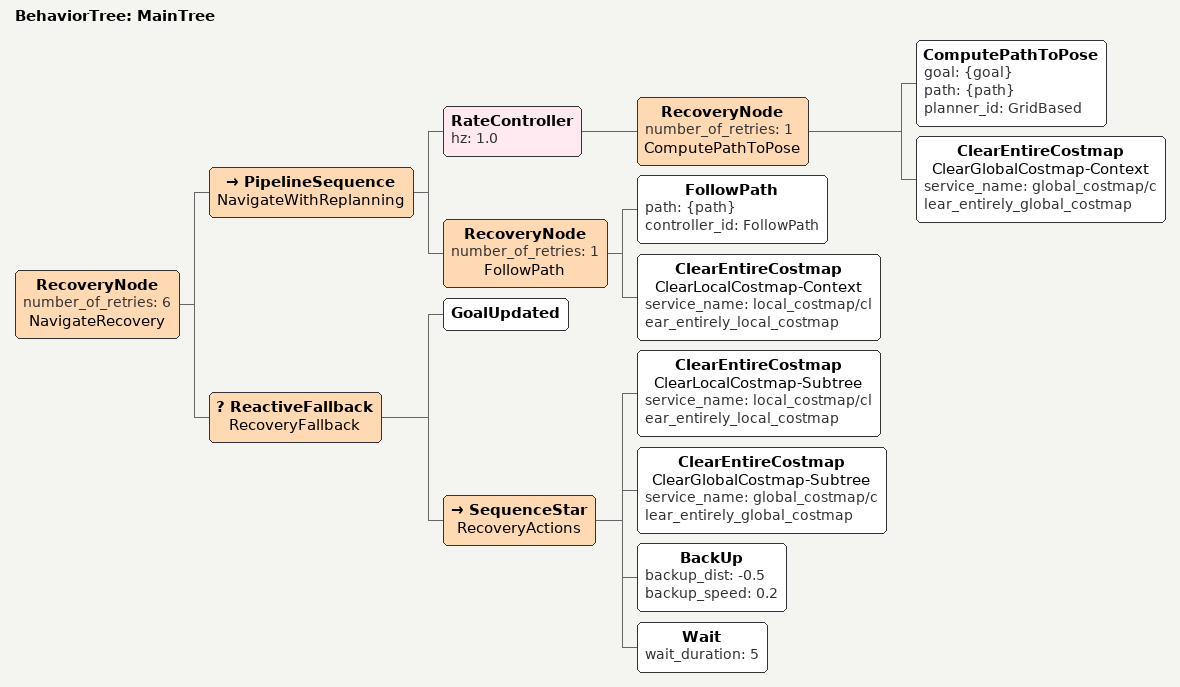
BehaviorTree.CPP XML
<!--
  This Behavior Tree replans the global path periodically at 1 Hz and it also has
  recovery actions suitable for Ackermann robots (backup instead of spin).
-->
<root main_tree_to_execute="MainTree">
  <BehaviorTree ID="MainTree">
    <RecoveryNode number_of_retries="6" name="NavigateRecovery">
      <PipelineSequence name="NavigateWithReplanning">
        <RateController hz="1.0">
          <RecoveryNode number_of_retries="1" name="ComputePathToPose">
            <ComputePathToPose goal="{goal}" path="{path}" planner_id="GridBased"/>
            <ClearEntireCostmap name="ClearGlobalCostmap-Context" service_name="global_costmap/clear_entirely_global_costmap"/>
          </RecoveryNode>
        </RateController>
        <RecoveryNode number_of_retries="1" name="FollowPath">
          <FollowPath path="{path}" controller_id="FollowPath"/>
          <ClearEntireCostmap name="ClearLocalCostmap-Context" service_name="local_costmap/clear_entirely_local_costmap"/>
        </RecoveryNode>
      </PipelineSequence>
      <ReactiveFallback name="RecoveryFallback">
        <GoalUpdated/>
        <SequenceStar name="RecoveryActions">
          <ClearEntireCostmap name="ClearLocalCostmap-Subtree" service_name="local_costmap/clear_entirely_local_costmap"/>
          <ClearEntireCostmap name="ClearGlobalCostmap-Subtree" service_name="global_costmap/clear_entirely_global_costmap"/>
          <BackUp backup_dist="-0.5" backup_speed="0.2"/>
          <Wait wait_duration="5"/>
        </SequenceStar>
      </ReactiveFallback>
    </RecoveryNode>
  </BehaviorTree>
</root>
